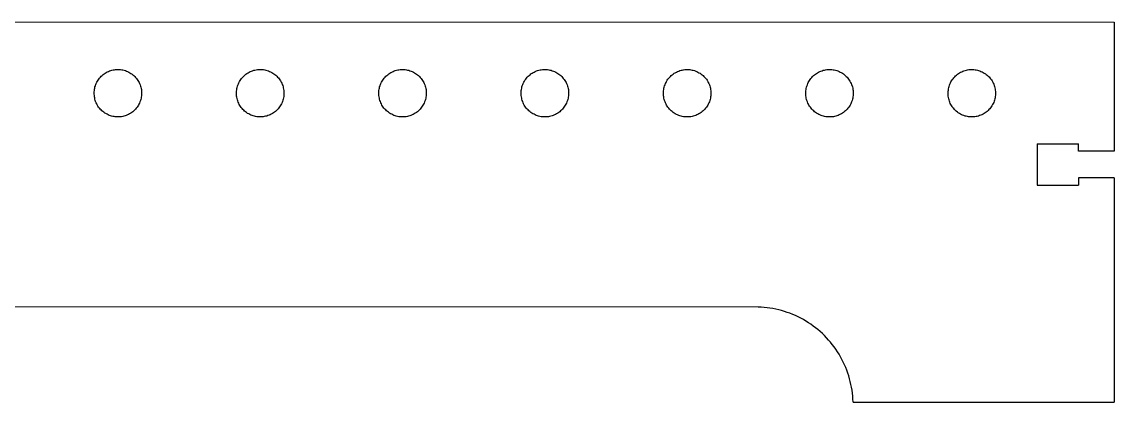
# Model space of a CAD drawing. Extents: x -100 to 100, y -46 to 46.
# Drawn here: x -87.46 to -75.94, y 1.92 to 5.92 of the extents above; entities that cross this region are included whole.
import ezdxf

# ---------------------------------------------------------------- set-up
doc = ezdxf.new("R2010")
doc.units = 0
doc.header["$MEASUREMENT"] = 0
doc.layers.get('0').update_dxf_attribs({"linetype": 'CONTINUOUS'})

msp = doc.modelspace()

# ---------------------------------------------------------------- linework, layer by layer
for p, q in [((-93.693, 5.918), (-75.942, 5.916)), ((-75.942, 5.916), (-75.943, 4.557)), ((-86.506, 5.409), (-86.493, 5.412)), ((-86.493, 5.412), (-86.48, 5.414)), ((-86.48, 5.414), (-86.467, 5.416)), ((-86.467, 5.416), (-86.454, 5.417)), ((-86.454, 5.417), (-86.441, 5.417)), ((-86.441, 5.417), (-86.428, 5.417)), ((-86.428, 5.417), (-86.415, 5.416)), ((-86.415, 5.416), (-86.402, 5.414)), ((-86.402, 5.414), (-86.389, 5.412)), ((-86.389, 5.412), (-86.376, 5.408)), ((-84.998, 5.411), (-84.987, 5.413)), ((-84.987, 5.413), (-84.986, 5.414)), ((-84.986, 5.414), (-84.973, 5.415)), ((-84.973, 5.415), (-84.961, 5.416)), ((-84.961, 5.416), (-84.96, 5.417)), ((-84.96, 5.417), (-84.946, 5.417)), ((-84.946, 5.417), (-84.933, 5.417)), ((-84.933, 5.417), (-84.92, 5.416)), ((-84.92, 5.416), (-84.907, 5.415)), ((-84.907, 5.415), (-84.894, 5.413)), ((-84.894, 5.413), (-84.882, 5.41)), ((-83.506, 5.409), (-83.493, 5.412)), ((-83.493, 5.412), (-83.48, 5.414)), ((-83.48, 5.414), (-83.467, 5.416)), ((-83.467, 5.416), (-83.454, 5.417)), ((-83.454, 5.417), (-83.441, 5.417)), ((-83.441, 5.417), (-83.428, 5.417)), ((-83.428, 5.417), (-83.415, 5.416)), ((-83.415, 5.416), (-83.402, 5.414)), ((-83.402, 5.414), (-83.389, 5.411)), ((-83.389, 5.411), (-83.377, 5.408)), ((-82.006, 5.409), (-81.993, 5.412)), ((-81.993, 5.412), (-81.981, 5.414)), ((-81.981, 5.414), (-81.968, 5.416)), ((-81.968, 5.416), (-81.954, 5.417)), ((-81.954, 5.417), (-81.941, 5.417)), ((-81.941, 5.417), (-81.928, 5.417)), ((-81.928, 5.417), (-81.915, 5.416)), ((-81.915, 5.416), (-81.902, 5.414)), ((-81.902, 5.414), (-81.889, 5.411)), ((-81.889, 5.411), (-81.877, 5.408)), ((-80.507, 5.408), (-80.495, 5.411)), ((-80.495, 5.411), (-80.484, 5.414)), ((-80.484, 5.414), (-80.482, 5.414)), ((-80.482, 5.414), (-80.469, 5.416)), ((-80.469, 5.416), (-80.456, 5.417)), ((-80.456, 5.417), (-80.443, 5.417)), ((-80.443, 5.417), (-80.43, 5.417)), ((-80.43, 5.417), (-80.416, 5.416)), ((-80.416, 5.416), (-80.403, 5.414)), ((-80.403, 5.414), (-80.391, 5.411)), ((-80.391, 5.411), (-80.378, 5.408)), ((-79.008, 5.408), (-78.996, 5.411)), ((-78.996, 5.411), (-78.983, 5.414)), ((-78.983, 5.414), (-78.97, 5.415)), ((-78.97, 5.415), (-78.957, 5.416)), ((-78.957, 5.416), (-78.944, 5.417)), ((-78.944, 5.417), (-78.931, 5.417)), ((-78.931, 5.417), (-78.918, 5.416)), ((-78.918, 5.416), (-78.905, 5.414)), ((-78.905, 5.414), (-78.892, 5.412)), ((-78.892, 5.412), (-78.879, 5.409)), ((-77.5, 5.41), (-77.487, 5.413)), ((-77.487, 5.413), (-77.474, 5.415)), ((-77.474, 5.415), (-77.461, 5.416)), ((-77.461, 5.416), (-77.448, 5.417)), ((-77.448, 5.417), (-77.435, 5.417)), ((-77.435, 5.417), (-77.422, 5.416)), ((-77.422, 5.416), (-77.409, 5.414)), ((-77.409, 5.414), (-77.396, 5.412)), ((-77.396, 5.412), (-77.383, 5.41)), ((-86.658, 5.294), (-86.651, 5.305)), ((-86.651, 5.305), (-86.644, 5.316)), ((-86.644, 5.316), (-86.636, 5.326)), ((-86.636, 5.326), (-86.627, 5.336)), ((-86.627, 5.336), (-86.618, 5.345)), ((-86.618, 5.345), (-86.609, 5.354)), ((-86.609, 5.354), (-86.599, 5.363)), ((-86.599, 5.363), (-86.588, 5.37)), ((-86.588, 5.37), (-86.577, 5.378)), ((-86.577, 5.378), (-86.566, 5.385)), ((-86.566, 5.385), (-86.555, 5.391)), ((-86.555, 5.391), (-86.543, 5.396)), ((-86.543, 5.396), (-86.531, 5.401)), ((-86.531, 5.401), (-86.518, 5.406)), ((-86.518, 5.406), (-86.506, 5.409)), ((-86.376, 5.408), (-86.364, 5.405)), ((-86.364, 5.405), (-86.352, 5.4)), ((-86.352, 5.4), (-86.34, 5.395)), ((-86.34, 5.395), (-86.328, 5.389)), ((-86.328, 5.389), (-86.316, 5.383)), ((-86.316, 5.383), (-86.305, 5.376)), ((-86.305, 5.376), (-86.294, 5.369)), ((-86.294, 5.369), (-86.284, 5.361)), ((-86.284, 5.361), (-86.274, 5.352)), ((-86.274, 5.352), (-86.265, 5.343)), ((-86.265, 5.343), (-86.256, 5.333)), ((-86.256, 5.333), (-86.247, 5.323)), ((-86.247, 5.323), (-86.239, 5.313)), ((-86.239, 5.313), (-86.232, 5.302)), ((-86.232, 5.302), (-86.225, 5.291)), ((-85.161, 5.289), (-85.154, 5.3)), ((-85.154, 5.3), (-85.147, 5.311)), ((-85.147, 5.311), (-85.139, 5.322)), ((-85.139, 5.322), (-85.131, 5.332)), ((-85.131, 5.332), (-85.122, 5.341)), ((-85.122, 5.341), (-85.113, 5.35)), ((-85.113, 5.35), (-85.103, 5.359)), ((-85.103, 5.359), (-85.093, 5.367)), ((-85.093, 5.367), (-85.082, 5.375)), ((-85.082, 5.375), (-85.071, 5.382)), ((-85.071, 5.382), (-85.06, 5.388)), ((-85.06, 5.388), (-85.048, 5.394)), ((-85.048, 5.394), (-85.036, 5.399)), ((-85.036, 5.399), (-85.024, 5.404)), ((-85.024, 5.404), (-85.011, 5.408)), ((-85.011, 5.408), (-84.998, 5.411)), ((-84.882, 5.41), (-84.869, 5.406)), ((-84.869, 5.406), (-84.857, 5.402)), ((-84.857, 5.402), (-84.844, 5.397)), ((-84.844, 5.397), (-84.833, 5.392)), ((-84.833, 5.392), (-84.821, 5.386)), ((-84.821, 5.386), (-84.81, 5.379)), ((-84.81, 5.379), (-84.799, 5.372)), ((-84.799, 5.372), (-84.788, 5.364)), ((-84.788, 5.364), (-84.778, 5.356)), ((-84.778, 5.356), (-84.769, 5.347)), ((-84.769, 5.347), (-84.759, 5.337)), ((-84.759, 5.337), (-84.751, 5.328)), ((-84.751, 5.328), (-84.743, 5.317)), ((-84.743, 5.317), (-84.735, 5.307)), ((-84.735, 5.307), (-84.728, 5.296)), ((-83.658, 5.293), (-83.652, 5.304)), ((-83.652, 5.304), (-83.644, 5.315)), ((-83.644, 5.315), (-83.636, 5.326)), ((-83.636, 5.326), (-83.627, 5.335)), ((-83.627, 5.335), (-83.618, 5.345)), ((-83.618, 5.345), (-83.609, 5.354)), ((-83.609, 5.354), (-83.599, 5.362)), ((-83.599, 5.362), (-83.588, 5.37)), ((-83.588, 5.37), (-83.578, 5.378)), ((-83.578, 5.378), (-83.566, 5.384)), ((-83.566, 5.384), (-83.555, 5.39)), ((-83.555, 5.39), (-83.543, 5.396)), ((-83.543, 5.396), (-83.531, 5.401)), ((-83.531, 5.401), (-83.519, 5.405)), ((-83.519, 5.405), (-83.506, 5.409)), ((-83.377, 5.408), (-83.364, 5.404)), ((-83.364, 5.404), (-83.352, 5.4)), ((-83.352, 5.4), (-83.34, 5.395)), ((-83.34, 5.395), (-83.328, 5.389)), ((-83.328, 5.389), (-83.316, 5.383)), ((-83.316, 5.383), (-83.305, 5.376)), ((-83.305, 5.376), (-83.295, 5.369)), ((-83.295, 5.369), (-83.284, 5.361)), ((-83.284, 5.361), (-83.274, 5.352)), ((-83.274, 5.352), (-83.265, 5.343)), ((-83.265, 5.343), (-83.256, 5.333)), ((-83.256, 5.333), (-83.247, 5.323)), ((-83.247, 5.323), (-83.24, 5.313)), ((-83.24, 5.313), (-83.232, 5.302)), ((-83.232, 5.302), (-83.225, 5.291)), ((-82.158, 5.293), (-82.152, 5.304)), ((-82.152, 5.304), (-82.144, 5.315)), ((-82.144, 5.315), (-82.136, 5.325)), ((-82.136, 5.325), (-82.128, 5.335)), ((-82.128, 5.335), (-82.119, 5.345)), ((-82.119, 5.345), (-82.109, 5.354)), ((-82.109, 5.354), (-82.099, 5.362)), ((-82.099, 5.362), (-82.089, 5.37)), ((-82.089, 5.37), (-82.078, 5.377)), ((-82.078, 5.377), (-82.067, 5.384)), ((-82.067, 5.384), (-82.055, 5.39)), ((-82.055, 5.39), (-82.043, 5.396)), ((-82.043, 5.396), (-82.031, 5.401)), ((-82.031, 5.401), (-82.019, 5.405)), ((-82.019, 5.405), (-82.006, 5.409)), ((-81.877, 5.408), (-81.864, 5.404)), ((-81.864, 5.404), (-81.852, 5.4)), ((-81.852, 5.4), (-81.84, 5.395)), ((-81.84, 5.395), (-81.828, 5.389)), ((-81.828, 5.389), (-81.817, 5.383)), ((-81.817, 5.383), (-81.805, 5.376)), ((-81.805, 5.376), (-81.795, 5.369)), ((-81.795, 5.369), (-81.784, 5.361)), ((-81.784, 5.361), (-81.774, 5.352)), ((-81.774, 5.352), (-81.765, 5.343)), ((-81.765, 5.343), (-81.756, 5.333)), ((-81.756, 5.333), (-81.748, 5.323)), ((-81.748, 5.323), (-81.74, 5.313)), ((-81.74, 5.313), (-81.732, 5.302)), ((-81.732, 5.302), (-81.725, 5.291)), ((-80.659, 5.292), (-80.652, 5.303)), ((-80.652, 5.303), (-80.645, 5.314)), ((-80.645, 5.314), (-80.637, 5.324)), ((-80.637, 5.324), (-80.628, 5.334)), ((-80.628, 5.334), (-80.619, 5.344)), ((-80.619, 5.344), (-80.61, 5.353)), ((-80.61, 5.353), (-80.6, 5.361)), ((-80.6, 5.361), (-80.59, 5.369)), ((-80.59, 5.369), (-80.579, 5.377)), ((-80.579, 5.377), (-80.568, 5.383)), ((-80.568, 5.383), (-80.556, 5.39)), ((-80.556, 5.39), (-80.544, 5.395)), ((-80.544, 5.395), (-80.532, 5.4)), ((-80.532, 5.4), (-80.52, 5.405)), ((-80.52, 5.405), (-80.507, 5.408)), ((-80.378, 5.408), (-80.365, 5.405)), ((-80.365, 5.405), (-80.353, 5.4)), ((-80.353, 5.4), (-80.341, 5.395)), ((-80.341, 5.395), (-80.329, 5.39)), ((-80.329, 5.39), (-80.318, 5.383)), ((-80.318, 5.383), (-80.306, 5.377)), ((-80.306, 5.377), (-80.296, 5.369)), ((-80.296, 5.369), (-80.285, 5.361)), ((-80.285, 5.361), (-80.275, 5.353)), ((-80.275, 5.353), (-80.266, 5.344)), ((-80.266, 5.344), (-80.257, 5.334)), ((-80.257, 5.334), (-80.248, 5.324)), ((-80.248, 5.324), (-80.24, 5.314)), ((-80.24, 5.314), (-80.233, 5.303)), ((-80.233, 5.303), (-80.226, 5.292)), ((-79.16, 5.291), (-79.153, 5.302)), ((-79.153, 5.302), (-79.145, 5.313)), ((-79.145, 5.313), (-79.138, 5.323)), ((-79.138, 5.323), (-79.129, 5.333)), ((-79.129, 5.333), (-79.12, 5.343)), ((-79.12, 5.343), (-79.111, 5.352)), ((-79.111, 5.352), (-79.101, 5.36)), ((-79.101, 5.36), (-79.09, 5.368)), ((-79.09, 5.368), (-79.08, 5.376)), ((-79.08, 5.376), (-79.069, 5.383)), ((-79.069, 5.383), (-79.057, 5.389)), ((-79.057, 5.389), (-79.045, 5.395)), ((-79.045, 5.395), (-79.033, 5.4)), ((-79.033, 5.4), (-79.021, 5.404)), ((-79.021, 5.404), (-79.008, 5.408)), ((-78.879, 5.409), (-78.866, 5.405)), ((-78.866, 5.405), (-78.854, 5.401)), ((-78.854, 5.401), (-78.842, 5.396)), ((-78.842, 5.396), (-78.83, 5.39)), ((-78.83, 5.39), (-78.819, 5.384)), ((-78.819, 5.384), (-78.807, 5.377)), ((-78.807, 5.377), (-78.796, 5.37)), ((-78.796, 5.37), (-78.786, 5.362)), ((-78.786, 5.362), (-78.776, 5.353)), ((-78.776, 5.353), (-78.767, 5.344)), ((-78.767, 5.344), (-78.758, 5.335)), ((-78.758, 5.335), (-78.749, 5.325)), ((-78.749, 5.325), (-78.741, 5.315)), ((-78.741, 5.315), (-78.734, 5.304)), ((-78.734, 5.304), (-78.727, 5.293)), ((-77.662, 5.287), (-77.655, 5.298)), ((-77.655, 5.298), (-77.648, 5.309)), ((-77.648, 5.309), (-77.64, 5.32)), ((-77.64, 5.32), (-77.632, 5.33)), ((-77.632, 5.33), (-77.623, 5.339)), ((-77.623, 5.339), (-77.614, 5.349)), ((-77.614, 5.349), (-77.604, 5.357)), ((-77.604, 5.357), (-77.594, 5.366)), ((-77.594, 5.366), (-77.584, 5.373)), ((-77.584, 5.373), (-77.573, 5.38)), ((-77.573, 5.38), (-77.561, 5.387)), ((-77.561, 5.387), (-77.549, 5.393)), ((-77.549, 5.393), (-77.537, 5.398)), ((-77.537, 5.398), (-77.525, 5.403)), ((-77.525, 5.403), (-77.513, 5.407)), ((-77.513, 5.407), (-77.5, 5.41)), ((-77.383, 5.41), (-77.371, 5.406)), ((-77.371, 5.406), (-77.358, 5.402)), ((-77.358, 5.402), (-77.346, 5.397)), ((-77.346, 5.397), (-77.334, 5.392)), ((-77.334, 5.392), (-77.323, 5.386)), ((-77.323, 5.386), (-77.311, 5.379)), ((-77.311, 5.379), (-77.3, 5.372)), ((-77.3, 5.372), (-77.29, 5.365)), ((-77.29, 5.365), (-77.28, 5.356)), ((-77.28, 5.356), (-77.27, 5.347)), ((-77.27, 5.347), (-77.261, 5.338)), ((-77.261, 5.338), (-77.252, 5.328)), ((-77.252, 5.328), (-77.244, 5.318)), ((-77.244, 5.318), (-77.236, 5.308)), ((-77.236, 5.308), (-77.229, 5.297)), ((-77.229, 5.297), (-77.222, 5.285)), ((-86.693, 5.169), (-86.692, 5.182)), ((-86.692, 5.182), (-86.691, 5.195)), ((-86.691, 5.195), (-86.689, 5.208)), ((-86.689, 5.208), (-86.687, 5.221)), ((-86.687, 5.221), (-86.684, 5.234)), ((-86.684, 5.234), (-86.68, 5.246)), ((-86.68, 5.246), (-86.675, 5.258)), ((-86.675, 5.258), (-86.67, 5.27)), ((-86.67, 5.27), (-86.665, 5.282)), ((-86.665, 5.282), (-86.658, 5.294)), ((-86.225, 5.291), (-86.219, 5.279)), ((-86.219, 5.279), (-86.214, 5.268)), ((-86.214, 5.268), (-86.209, 5.255)), ((-86.209, 5.255), (-86.204, 5.243)), ((-86.204, 5.243), (-86.201, 5.231)), ((-86.201, 5.231), (-86.198, 5.218)), ((-86.198, 5.218), (-86.195, 5.205)), ((-86.195, 5.205), (-86.194, 5.192)), ((-86.194, 5.192), (-86.193, 5.179)), ((-85.192, 5.189), (-85.19, 5.202)), ((-85.192, 5.176), (-85.192, 5.189)), ((-85.19, 5.202), (-85.188, 5.215)), ((-85.188, 5.215), (-85.185, 5.228)), ((-85.185, 5.228), (-85.182, 5.241)), ((-85.182, 5.241), (-85.177, 5.253)), ((-85.177, 5.253), (-85.173, 5.265)), ((-85.173, 5.265), (-85.167, 5.277)), ((-85.167, 5.277), (-85.161, 5.289)), ((-84.728, 5.296), (-84.722, 5.284)), ((-84.722, 5.284), (-84.716, 5.272)), ((-84.716, 5.272), (-84.711, 5.26)), ((-84.711, 5.26), (-84.706, 5.248)), ((-84.706, 5.248), (-84.702, 5.236)), ((-84.702, 5.236), (-84.699, 5.223)), ((-84.699, 5.223), (-84.696, 5.21)), ((-84.696, 5.21), (-84.694, 5.197)), ((-84.694, 5.197), (-84.693, 5.184)), ((-84.693, 5.184), (-84.693, 5.171)), ((-83.693, 5.168), (-83.692, 5.182)), ((-83.692, 5.182), (-83.691, 5.195)), ((-83.691, 5.195), (-83.689, 5.208)), ((-83.689, 5.208), (-83.687, 5.22)), ((-83.687, 5.22), (-83.684, 5.233)), ((-83.684, 5.233), (-83.68, 5.246)), ((-83.68, 5.246), (-83.676, 5.258)), ((-83.676, 5.258), (-83.67, 5.27)), ((-83.67, 5.27), (-83.665, 5.282)), ((-83.665, 5.282), (-83.658, 5.293)), ((-83.225, 5.291), (-83.219, 5.279)), ((-83.219, 5.279), (-83.214, 5.268)), ((-83.214, 5.268), (-83.209, 5.255)), ((-83.209, 5.255), (-83.204, 5.243)), ((-83.204, 5.243), (-83.201, 5.231)), ((-83.201, 5.231), (-83.198, 5.218)), ((-83.198, 5.218), (-83.195, 5.205)), ((-83.195, 5.205), (-83.194, 5.192)), ((-83.194, 5.192), (-83.193, 5.179)), ((-82.193, 5.168), (-82.192, 5.181)), ((-82.192, 5.181), (-82.191, 5.194)), ((-82.191, 5.194), (-82.189, 5.207)), ((-82.189, 5.207), (-82.187, 5.22)), ((-82.187, 5.22), (-82.184, 5.233)), ((-82.184, 5.233), (-82.18, 5.245)), ((-82.18, 5.245), (-82.176, 5.258)), ((-82.176, 5.258), (-82.17, 5.27)), ((-82.17, 5.27), (-82.165, 5.282)), ((-82.165, 5.282), (-82.158, 5.293)), ((-81.725, 5.291), (-81.719, 5.279)), ((-81.719, 5.279), (-81.714, 5.268)), ((-81.714, 5.268), (-81.709, 5.255)), ((-81.709, 5.255), (-81.704, 5.243)), ((-81.704, 5.243), (-81.701, 5.231)), ((-81.701, 5.231), (-81.698, 5.218)), ((-81.698, 5.218), (-81.695, 5.205)), ((-81.695, 5.205), (-81.694, 5.192)), ((-81.694, 5.192), (-81.693, 5.179)), ((-80.692, 5.18), (-80.691, 5.193)), ((-80.691, 5.193), (-80.69, 5.206)), ((-80.69, 5.206), (-80.687, 5.219)), ((-80.687, 5.219), (-80.684, 5.232)), ((-80.684, 5.232), (-80.68, 5.244)), ((-80.68, 5.244), (-80.676, 5.257)), ((-80.676, 5.257), (-80.671, 5.269)), ((-80.671, 5.269), (-80.665, 5.28)), ((-80.665, 5.28), (-80.659, 5.292)), ((-80.226, 5.292), (-80.22, 5.28)), ((-80.22, 5.28), (-80.214, 5.269)), ((-80.214, 5.269), (-80.209, 5.257)), ((-80.209, 5.257), (-80.205, 5.244)), ((-80.205, 5.244), (-80.201, 5.232)), ((-80.201, 5.232), (-80.198, 5.219)), ((-80.198, 5.219), (-80.196, 5.206)), ((-80.196, 5.206), (-80.194, 5.193)), ((-80.194, 5.193), (-80.193, 5.18)), ((-79.192, 5.179), (-79.191, 5.192)), ((-79.191, 5.192), (-79.19, 5.205)), ((-79.19, 5.205), (-79.187, 5.218)), ((-79.187, 5.218), (-79.184, 5.231)), ((-79.184, 5.231), (-79.181, 5.243)), ((-79.181, 5.243), (-79.176, 5.255)), ((-79.176, 5.255), (-79.171, 5.268)), ((-79.171, 5.268), (-79.166, 5.279)), ((-79.166, 5.279), (-79.16, 5.291)), ((-78.727, 5.293), (-78.72, 5.281)), ((-78.72, 5.281), (-78.715, 5.269)), ((-78.715, 5.269), (-78.71, 5.257)), ((-78.71, 5.257), (-78.705, 5.245)), ((-78.705, 5.245), (-78.701, 5.233)), ((-78.701, 5.233), (-78.698, 5.22)), ((-78.698, 5.22), (-78.696, 5.207)), ((-78.696, 5.207), (-78.694, 5.194)), ((-78.694, 5.194), (-78.693, 5.181)), ((-78.693, 5.181), (-78.693, 5.168)), ((-77.692, 5.187), (-77.69, 5.2)), ((-77.692, 5.174), (-77.692, 5.187)), ((-77.69, 5.2), (-77.688, 5.213)), ((-77.688, 5.213), (-77.685, 5.226)), ((-77.685, 5.226), (-77.682, 5.239)), ((-77.682, 5.239), (-77.678, 5.251)), ((-77.678, 5.251), (-77.673, 5.263)), ((-77.673, 5.263), (-77.668, 5.275)), ((-77.668, 5.275), (-77.662, 5.287)), ((-77.222, 5.285), (-77.217, 5.274)), ((-77.217, 5.274), (-77.211, 5.262)), ((-77.211, 5.262), (-77.207, 5.249)), ((-77.207, 5.249), (-77.203, 5.237)), ((-77.203, 5.237), (-77.199, 5.224)), ((-77.199, 5.224), (-77.197, 5.211)), ((-77.197, 5.211), (-77.195, 5.199)), ((-77.195, 5.199), (-77.193, 5.186)), ((-77.193, 5.186), (-77.193, 5.172)), ((-86.692, 5.156), (-86.693, 5.169)), ((-86.691, 5.143), (-86.692, 5.156)), ((-86.69, 5.13), (-86.691, 5.143)), ((-86.687, 5.117), (-86.69, 5.13)), ((-86.684, 5.104), (-86.687, 5.117)), ((-86.681, 5.092), (-86.684, 5.104)), ((-86.677, 5.079), (-86.681, 5.092)), ((-86.672, 5.067), (-86.677, 5.079)), ((-86.666, 5.055), (-86.672, 5.067)), ((-86.21, 5.076), (-86.215, 5.064)), ((-86.205, 5.089), (-86.21, 5.076)), ((-86.202, 5.101), (-86.205, 5.089)), ((-86.198, 5.114), (-86.202, 5.101)), ((-86.196, 5.127), (-86.198, 5.114)), ((-86.194, 5.14), (-86.196, 5.127)), ((-86.193, 5.153), (-86.194, 5.14)), ((-86.193, 5.179), (-86.193, 5.166)), ((-86.193, 5.166), (-86.193, 5.153)), ((-85.193, 5.163), (-85.192, 5.176)), ((-85.192, 5.15), (-85.193, 5.163)), ((-85.191, 5.137), (-85.192, 5.15)), ((-85.189, 5.124), (-85.191, 5.137)), ((-85.186, 5.111), (-85.189, 5.124)), ((-85.183, 5.099), (-85.186, 5.111)), ((-85.179, 5.086), (-85.183, 5.099)), ((-85.175, 5.074), (-85.179, 5.086)), ((-85.169, 5.062), (-85.175, 5.074)), ((-84.713, 5.069), (-84.718, 5.057)), ((-84.708, 5.081), (-84.713, 5.069)), ((-84.704, 5.094), (-84.708, 5.081)), ((-84.7, 5.106), (-84.704, 5.094)), ((-84.697, 5.119), (-84.7, 5.106)), ((-84.695, 5.132), (-84.697, 5.119)), ((-84.694, 5.145), (-84.695, 5.132)), ((-84.693, 5.158), (-84.694, 5.145)), ((-84.693, 5.171), (-84.693, 5.158)), ((-83.692, 5.155), (-83.693, 5.168)), ((-83.691, 5.142), (-83.692, 5.155)), ((-83.69, 5.129), (-83.691, 5.142)), ((-83.687, 5.116), (-83.69, 5.129)), ((-83.684, 5.104), (-83.687, 5.116)), ((-83.681, 5.091), (-83.684, 5.104)), ((-83.676, 5.079), (-83.681, 5.091)), ((-83.672, 5.067), (-83.676, 5.079)), ((-83.666, 5.055), (-83.672, 5.067)), ((-83.21, 5.076), (-83.215, 5.064)), ((-83.205, 5.089), (-83.21, 5.076)), ((-83.201, 5.101), (-83.205, 5.089)), ((-83.198, 5.114), (-83.201, 5.101)), ((-83.196, 5.127), (-83.198, 5.114)), ((-83.194, 5.14), (-83.196, 5.127)), ((-83.193, 5.153), (-83.194, 5.14)), ((-83.193, 5.179), (-83.193, 5.166)), ((-83.193, 5.166), (-83.193, 5.153)), ((-82.192, 5.155), (-82.193, 5.168)), ((-82.191, 5.142), (-82.192, 5.155)), ((-82.19, 5.129), (-82.191, 5.142)), ((-82.187, 5.116), (-82.19, 5.129)), ((-82.184, 5.103), (-82.187, 5.116)), ((-82.181, 5.091), (-82.184, 5.103)), ((-82.176, 5.079), (-82.181, 5.091)), ((-82.171, 5.066), (-82.176, 5.079)), ((-82.166, 5.055), (-82.171, 5.066)), ((-81.71, 5.076), (-81.715, 5.064)), ((-81.705, 5.089), (-81.71, 5.076)), ((-81.701, 5.101), (-81.705, 5.089)), ((-81.698, 5.114), (-81.701, 5.101)), ((-81.696, 5.127), (-81.698, 5.114)), ((-81.694, 5.14), (-81.696, 5.127)), ((-81.693, 5.153), (-81.694, 5.14)), ((-81.693, 5.179), (-81.693, 5.166)), ((-81.693, 5.166), (-81.693, 5.153)), ((-80.693, 5.167), (-80.692, 5.18)), ((-80.692, 5.154), (-80.693, 5.167)), ((-80.691, 5.141), (-80.692, 5.154)), ((-80.69, 5.128), (-80.691, 5.141)), ((-80.687, 5.115), (-80.69, 5.128)), ((-80.684, 5.102), (-80.687, 5.115)), ((-80.68, 5.09), (-80.684, 5.102)), ((-80.676, 5.077), (-80.68, 5.09)), ((-80.671, 5.065), (-80.676, 5.077)), ((-80.209, 5.077), (-80.214, 5.065)), ((-80.205, 5.09), (-80.209, 5.077)), ((-80.201, 5.102), (-80.205, 5.09)), ((-80.198, 5.115), (-80.201, 5.102)), ((-80.196, 5.128), (-80.198, 5.115)), ((-80.194, 5.141), (-80.196, 5.128)), ((-80.193, 5.154), (-80.194, 5.141)), ((-80.193, 5.18), (-80.193, 5.167)), ((-80.193, 5.167), (-80.193, 5.154)), ((-79.193, 5.166), (-79.192, 5.179)), ((-79.192, 5.153), (-79.193, 5.166)), ((-79.191, 5.14), (-79.192, 5.153)), ((-79.189, 5.127), (-79.191, 5.14)), ((-79.187, 5.114), (-79.189, 5.127)), ((-79.184, 5.101), (-79.187, 5.114)), ((-79.18, 5.089), (-79.184, 5.101)), ((-79.176, 5.076), (-79.18, 5.089)), ((-79.171, 5.064), (-79.176, 5.076)), ((-78.714, 5.066), (-78.719, 5.054)), ((-78.709, 5.078), (-78.714, 5.066)), ((-78.705, 5.091), (-78.709, 5.078)), ((-78.701, 5.103), (-78.705, 5.091)), ((-78.698, 5.116), (-78.701, 5.103)), ((-78.696, 5.129), (-78.698, 5.116)), ((-78.694, 5.142), (-78.696, 5.129)), ((-78.693, 5.155), (-78.694, 5.142)), ((-78.693, 5.168), (-78.693, 5.155)), ((-77.693, 5.161), (-77.692, 5.174)), ((-77.692, 5.148), (-77.693, 5.161)), ((-77.691, 5.135), (-77.692, 5.148)), ((-77.689, 5.122), (-77.691, 5.135)), ((-77.686, 5.109), (-77.689, 5.122)), ((-77.683, 5.097), (-77.686, 5.109)), ((-77.679, 5.084), (-77.683, 5.097)), ((-77.674, 5.072), (-77.679, 5.084)), ((-77.669, 5.06), (-77.674, 5.072)), ((-77.212, 5.07), (-77.217, 5.058)), ((-77.207, 5.082), (-77.212, 5.07)), ((-77.203, 5.095), (-77.207, 5.082)), ((-77.2, 5.108), (-77.203, 5.095)), ((-77.197, 5.12), (-77.2, 5.108)), ((-77.195, 5.133), (-77.197, 5.12)), ((-77.193, 5.146), (-77.195, 5.133)), ((-77.193, 5.172), (-77.193, 5.159)), ((-77.193, 5.159), (-77.193, 5.146)), ((-86.66, 5.044), (-86.666, 5.055)), ((-86.653, 5.032), (-86.66, 5.044)), ((-86.646, 5.022), (-86.653, 5.032)), ((-86.638, 5.011), (-86.646, 5.022)), ((-86.629, 5.001), (-86.638, 5.011)), ((-86.62, 4.992), (-86.629, 5.001)), ((-86.611, 4.983), (-86.62, 4.992)), ((-86.601, 4.974), (-86.611, 4.983)), ((-86.591, 4.966), (-86.601, 4.974)), ((-86.58, 4.958), (-86.591, 4.966)), ((-86.569, 4.952), (-86.58, 4.958)), ((-86.557, 4.945), (-86.569, 4.952)), ((-86.308, 4.957), (-86.319, 4.95)), ((-86.297, 4.964), (-86.308, 4.957)), ((-86.286, 4.972), (-86.297, 4.964)), ((-86.276, 4.981), (-86.286, 4.972)), ((-86.267, 4.989), (-86.276, 4.981)), ((-86.258, 4.999), (-86.267, 4.989)), ((-86.249, 5.009), (-86.258, 4.999)), ((-86.241, 5.019), (-86.249, 5.009)), ((-86.234, 5.03), (-86.241, 5.019)), ((-86.227, 5.041), (-86.234, 5.03)), ((-86.221, 5.052), (-86.227, 5.041)), ((-86.215, 5.064), (-86.221, 5.052)), ((-85.164, 5.05), (-85.169, 5.062)), ((-85.157, 5.039), (-85.164, 5.05)), ((-85.15, 5.028), (-85.157, 5.039)), ((-85.143, 5.017), (-85.15, 5.028)), ((-85.134, 5.007), (-85.143, 5.017)), ((-85.126, 4.997), (-85.134, 5.007)), ((-85.117, 4.988), (-85.126, 4.997)), ((-85.107, 4.979), (-85.117, 4.988)), ((-85.097, 4.971), (-85.107, 4.979)), ((-85.086, 4.963), (-85.097, 4.971)), ((-85.075, 4.955), (-85.086, 4.963)), ((-85.064, 4.949), (-85.075, 4.955)), ((-84.814, 4.953), (-84.826, 4.946)), ((-84.803, 4.96), (-84.814, 4.953)), ((-84.793, 4.967), (-84.803, 4.96)), ((-84.782, 4.975), (-84.793, 4.967)), ((-84.772, 4.984), (-84.782, 4.975)), ((-84.763, 4.993), (-84.772, 4.984)), ((-84.754, 5.003), (-84.763, 4.993)), ((-84.746, 5.013), (-84.754, 5.003)), ((-84.738, 5.023), (-84.746, 5.013)), ((-84.731, 5.034), (-84.738, 5.023)), ((-84.724, 5.046), (-84.731, 5.034)), ((-84.718, 5.057), (-84.724, 5.046)), ((-83.66, 5.043), (-83.666, 5.055)), ((-83.653, 5.032), (-83.66, 5.043)), ((-83.646, 5.021), (-83.653, 5.032)), ((-83.638, 5.011), (-83.646, 5.021)), ((-83.629, 5.001), (-83.638, 5.011)), ((-83.62, 4.991), (-83.629, 5.001)), ((-83.611, 4.982), (-83.62, 4.991)), ((-83.601, 4.974), (-83.611, 4.982)), ((-83.591, 4.966), (-83.601, 4.974)), ((-83.58, 4.958), (-83.591, 4.966)), ((-83.569, 4.951), (-83.58, 4.958)), ((-83.557, 4.945), (-83.569, 4.951)), ((-83.308, 4.957), (-83.319, 4.95)), ((-83.297, 4.964), (-83.308, 4.957)), ((-83.286, 4.972), (-83.297, 4.964)), ((-83.276, 4.98), (-83.286, 4.972)), ((-83.267, 4.989), (-83.276, 4.98)), ((-83.258, 4.999), (-83.267, 4.989)), ((-83.249, 5.009), (-83.258, 4.999)), ((-83.241, 5.019), (-83.249, 5.009)), ((-83.234, 5.03), (-83.241, 5.019)), ((-83.227, 5.041), (-83.234, 5.03)), ((-83.22, 5.052), (-83.227, 5.041)), ((-83.215, 5.064), (-83.22, 5.052)), ((-82.16, 5.043), (-82.166, 5.055)), ((-82.153, 5.032), (-82.16, 5.043)), ((-82.146, 5.021), (-82.153, 5.032)), ((-82.138, 5.011), (-82.146, 5.021)), ((-82.129, 5.001), (-82.138, 5.011)), ((-82.12, 4.991), (-82.129, 5.001)), ((-82.111, 4.982), (-82.12, 4.991)), ((-82.101, 4.973), (-82.111, 4.982)), ((-82.091, 4.965), (-82.101, 4.973)), ((-82.08, 4.958), (-82.091, 4.965)), ((-82.069, 4.951), (-82.08, 4.958)), ((-82.057, 4.945), (-82.069, 4.951)), ((-81.807, 4.957), (-81.819, 4.95)), ((-81.797, 4.964), (-81.807, 4.957)), ((-81.786, 4.972), (-81.797, 4.964)), ((-81.776, 4.98), (-81.786, 4.972)), ((-81.767, 4.989), (-81.776, 4.98)), ((-81.758, 4.999), (-81.767, 4.989)), ((-81.749, 5.009), (-81.758, 4.999)), ((-81.741, 5.019), (-81.749, 5.009)), ((-81.734, 5.03), (-81.741, 5.019)), ((-81.727, 5.041), (-81.734, 5.03)), ((-81.72, 5.052), (-81.727, 5.041)), ((-81.715, 5.064), (-81.72, 5.052)), ((-80.665, 5.053), (-80.671, 5.065)), ((-80.659, 5.042), (-80.665, 5.053)), ((-80.652, 5.031), (-80.659, 5.042)), ((-80.645, 5.02), (-80.652, 5.031)), ((-80.637, 5.01), (-80.645, 5.02)), ((-80.628, 5), (-80.637, 5.01)), ((-80.619, 4.99), (-80.628, 5)), ((-80.61, 4.981), (-80.619, 4.99)), ((-80.6, 4.973), (-80.61, 4.981)), ((-80.59, 4.965), (-80.6, 4.973)), ((-80.579, 4.957), (-80.59, 4.965)), ((-80.568, 4.95), (-80.579, 4.957)), ((-80.306, 4.957), (-80.318, 4.95)), ((-80.296, 4.965), (-80.306, 4.957)), ((-80.285, 4.973), (-80.296, 4.965)), ((-80.275, 4.981), (-80.285, 4.973)), ((-80.266, 4.99), (-80.275, 4.981)), ((-80.257, 5), (-80.266, 4.99)), ((-80.248, 5.01), (-80.257, 5)), ((-80.24, 5.02), (-80.248, 5.01)), ((-80.233, 5.031), (-80.24, 5.02)), ((-80.226, 5.042), (-80.233, 5.031)), ((-80.22, 5.053), (-80.226, 5.042)), ((-80.214, 5.065), (-80.22, 5.053)), ((-79.165, 5.052), (-79.171, 5.064)), ((-79.159, 5.041), (-79.165, 5.052)), ((-79.152, 5.03), (-79.159, 5.041)), ((-79.144, 5.019), (-79.152, 5.03)), ((-79.136, 5.009), (-79.144, 5.019)), ((-79.128, 4.999), (-79.136, 5.009)), ((-79.119, 4.989), (-79.128, 4.999)), ((-79.109, 4.98), (-79.119, 4.989)), ((-79.099, 4.972), (-79.109, 4.98)), ((-79.089, 4.964), (-79.099, 4.972)), ((-79.078, 4.957), (-79.089, 4.964)), ((-79.067, 4.95), (-79.078, 4.957)), ((-78.817, 4.951), (-78.828, 4.945)), ((-78.806, 4.958), (-78.817, 4.951)), ((-78.795, 4.965), (-78.806, 4.958)), ((-78.784, 4.973), (-78.795, 4.965)), ((-78.775, 4.982), (-78.784, 4.973)), ((-78.765, 4.991), (-78.775, 4.982)), ((-78.756, 5), (-78.765, 4.991)), ((-78.748, 5.01), (-78.756, 5)), ((-78.74, 5.021), (-78.748, 5.01)), ((-78.732, 5.032), (-78.74, 5.021)), ((-78.726, 5.043), (-78.732, 5.032)), ((-78.719, 5.054), (-78.726, 5.043)), ((-77.663, 5.048), (-77.669, 5.06)), ((-77.656, 5.037), (-77.663, 5.048)), ((-77.649, 5.026), (-77.656, 5.037)), ((-77.641, 5.015), (-77.649, 5.026)), ((-77.633, 5.005), (-77.641, 5.015)), ((-77.625, 4.995), (-77.633, 5.005)), ((-77.615, 4.986), (-77.625, 4.995)), ((-77.606, 4.977), (-77.615, 4.986)), ((-77.595, 4.969), (-77.606, 4.977)), ((-77.585, 4.961), (-77.595, 4.969)), ((-77.574, 4.954), (-77.585, 4.961)), ((-77.563, 4.947), (-77.574, 4.954)), ((-77.313, 4.953), (-77.324, 4.947)), ((-77.302, 4.96), (-77.313, 4.953)), ((-77.291, 4.968), (-77.302, 4.96)), ((-77.281, 4.976), (-77.291, 4.968)), ((-77.271, 4.985), (-77.281, 4.976)), ((-77.262, 4.994), (-77.271, 4.985)), ((-77.253, 5.004), (-77.262, 4.994)), ((-77.245, 5.014), (-77.253, 5.004)), ((-77.237, 5.024), (-77.245, 5.014)), ((-77.23, 5.035), (-77.237, 5.024)), ((-77.223, 5.047), (-77.23, 5.035)), ((-77.217, 5.058), (-77.223, 5.047)), ((-86.546, 4.94), (-86.557, 4.945)), ((-86.534, 4.934), (-86.546, 4.94)), ((-86.521, 4.93), (-86.534, 4.934)), ((-86.509, 4.926), (-86.521, 4.93)), ((-86.496, 4.923), (-86.509, 4.926)), ((-86.483, 4.921), (-86.496, 4.923)), ((-86.47, 4.919), (-86.483, 4.921)), ((-86.457, 4.918), (-86.47, 4.919)), ((-86.444, 4.917), (-86.457, 4.918)), ((-86.431, 4.918), (-86.444, 4.917)), ((-86.418, 4.919), (-86.431, 4.918)), ((-86.405, 4.92), (-86.418, 4.919)), ((-86.392, 4.922), (-86.405, 4.92)), ((-86.379, 4.925), (-86.392, 4.922)), ((-86.367, 4.929), (-86.379, 4.925)), ((-86.354, 4.933), (-86.367, 4.929)), ((-86.342, 4.938), (-86.354, 4.933)), ((-86.33, 4.944), (-86.342, 4.938)), ((-86.319, 4.95), (-86.33, 4.944)), ((-85.053, 4.943), (-85.064, 4.949)), ((-85.041, 4.937), (-85.053, 4.943)), ((-85.029, 4.932), (-85.041, 4.937)), ((-85.016, 4.928), (-85.029, 4.932)), ((-85.004, 4.925), (-85.016, 4.928)), ((-84.991, 4.922), (-85.004, 4.925)), ((-84.978, 4.92), (-84.991, 4.922)), ((-84.965, 4.918), (-84.978, 4.92)), ((-84.952, 4.917), (-84.965, 4.918)), ((-84.939, 4.917), (-84.952, 4.917)), ((-84.926, 4.918), (-84.939, 4.917)), ((-84.913, 4.919), (-84.926, 4.918)), ((-84.9, 4.921), (-84.913, 4.919)), ((-84.887, 4.924), (-84.9, 4.921)), ((-84.874, 4.927), (-84.887, 4.924)), ((-84.862, 4.931), (-84.874, 4.927)), ((-84.849, 4.935), (-84.862, 4.931)), ((-84.837, 4.94), (-84.849, 4.935)), ((-84.826, 4.946), (-84.837, 4.94)), ((-83.546, 4.939), (-83.557, 4.945)), ((-83.533, 4.934), (-83.546, 4.939)), ((-83.521, 4.93), (-83.533, 4.934)), ((-83.509, 4.926), (-83.521, 4.93)), ((-83.496, 4.923), (-83.509, 4.926)), ((-83.483, 4.92), (-83.496, 4.923)), ((-83.47, 4.919), (-83.483, 4.92)), ((-83.457, 4.918), (-83.47, 4.919)), ((-83.444, 4.917), (-83.457, 4.918)), ((-83.431, 4.917), (-83.444, 4.917)), ((-83.418, 4.918), (-83.431, 4.917)), ((-83.405, 4.92), (-83.418, 4.918)), ((-83.392, 4.922), (-83.405, 4.92)), ((-83.379, 4.925), (-83.392, 4.922)), ((-83.367, 4.929), (-83.379, 4.925)), ((-83.354, 4.933), (-83.367, 4.929)), ((-83.342, 4.938), (-83.354, 4.933)), ((-83.33, 4.944), (-83.342, 4.938)), ((-83.319, 4.95), (-83.33, 4.944)), ((-82.045, 4.939), (-82.057, 4.945)), ((-82.033, 4.934), (-82.045, 4.939)), ((-82.021, 4.93), (-82.033, 4.934)), ((-82.008, 4.926), (-82.021, 4.93)), ((-81.996, 4.923), (-82.008, 4.926)), ((-81.983, 4.92), (-81.996, 4.923)), ((-81.97, 4.919), (-81.983, 4.92)), ((-81.957, 4.917), (-81.97, 4.919)), ((-81.944, 4.917), (-81.957, 4.917)), ((-81.931, 4.917), (-81.944, 4.917)), ((-81.918, 4.918), (-81.931, 4.917)), ((-81.905, 4.92), (-81.918, 4.918)), ((-81.892, 4.922), (-81.905, 4.92)), ((-81.879, 4.925), (-81.892, 4.922)), ((-81.866, 4.929), (-81.879, 4.925)), ((-81.854, 4.933), (-81.866, 4.929)), ((-81.842, 4.938), (-81.854, 4.933)), ((-81.83, 4.944), (-81.842, 4.938)), ((-81.819, 4.95), (-81.83, 4.944)), ((-80.556, 4.944), (-80.568, 4.95)), ((-80.544, 4.939), (-80.556, 4.944)), ((-80.532, 4.934), (-80.544, 4.939)), ((-80.52, 4.929), (-80.532, 4.934)), ((-80.507, 4.925), (-80.52, 4.929)), ((-80.495, 4.922), (-80.507, 4.925)), ((-80.482, 4.92), (-80.495, 4.922)), ((-80.469, 4.918), (-80.482, 4.92)), ((-80.456, 4.917), (-80.469, 4.918)), ((-80.443, 4.917), (-80.456, 4.917)), ((-80.43, 4.917), (-80.443, 4.917)), ((-80.416, 4.918), (-80.43, 4.917)), ((-80.403, 4.92), (-80.416, 4.918)), ((-80.391, 4.922), (-80.403, 4.92)), ((-80.378, 4.925), (-80.391, 4.922)), ((-80.365, 4.929), (-80.378, 4.925)), ((-80.353, 4.934), (-80.365, 4.929)), ((-80.341, 4.939), (-80.353, 4.934)), ((-80.329, 4.944), (-80.341, 4.939)), ((-80.318, 4.95), (-80.329, 4.944)), ((-79.055, 4.944), (-79.067, 4.95)), ((-79.043, 4.938), (-79.055, 4.944)), ((-79.031, 4.933), (-79.043, 4.938)), ((-79.019, 4.929), (-79.031, 4.933)), ((-79.006, 4.925), (-79.019, 4.929)), ((-78.994, 4.922), (-79.006, 4.925)), ((-78.981, 4.92), (-78.994, 4.922)), ((-78.968, 4.918), (-78.981, 4.92)), ((-78.955, 4.917), (-78.968, 4.918)), ((-78.942, 4.917), (-78.955, 4.917)), ((-78.928, 4.917), (-78.942, 4.917)), ((-78.915, 4.918), (-78.928, 4.917)), ((-78.902, 4.92), (-78.915, 4.918)), ((-78.89, 4.923), (-78.902, 4.92)), ((-78.877, 4.926), (-78.89, 4.923)), ((-78.864, 4.929), (-78.877, 4.926)), ((-78.852, 4.934), (-78.864, 4.929)), ((-78.84, 4.939), (-78.852, 4.934)), ((-78.828, 4.945), (-78.84, 4.939)), ((-77.551, 4.941), (-77.563, 4.947)), ((-77.539, 4.936), (-77.551, 4.941)), ((-77.527, 4.931), (-77.539, 4.936)), ((-77.514, 4.927), (-77.527, 4.931)), ((-77.502, 4.924), (-77.514, 4.927)), ((-77.489, 4.921), (-77.502, 4.924)), ((-77.476, 4.919), (-77.489, 4.921)), ((-77.463, 4.918), (-77.476, 4.919)), ((-77.45, 4.917), (-77.463, 4.918)), ((-77.437, 4.917), (-77.45, 4.917)), ((-77.424, 4.917), (-77.437, 4.917)), ((-77.411, 4.919), (-77.424, 4.917)), ((-77.398, 4.921), (-77.411, 4.919)), ((-77.385, 4.923), (-77.398, 4.921)), ((-77.372, 4.927), (-77.385, 4.923)), ((-77.36, 4.931), (-77.372, 4.927)), ((-77.348, 4.935), (-77.36, 4.931)), ((-77.336, 4.941), (-77.348, 4.935)), ((-77.324, 4.947), (-77.336, 4.941)), ((-76.755, 4.635), (-76.755, 4.198)), ((-76.755, 4.635), (-76.318, 4.635)), ((-76.318, 4.557), (-76.318, 4.635)), ((-75.943, 4.557), (-76.318, 4.557)), ((-75.943, 4.276), (-76.318, 4.276)), ((-76.318, 4.276), (-76.318, 4.198)), ((-75.943, 4.276), (-75.943, 1.916)), ((-76.755, 4.198), (-76.318, 4.198)), ((-79.694, 2.917), (-94.693, 2.918)), ((-79.663, 2.915), (-79.694, 2.917)), ((-79.632, 2.913), (-79.663, 2.915)), ((-79.601, 2.91), (-79.632, 2.913)), ((-79.57, 2.906), (-79.601, 2.91)), ((-79.539, 2.901), (-79.57, 2.906)), ((-79.509, 2.895), (-79.539, 2.901)), ((-79.478, 2.888), (-79.509, 2.895)), ((-79.448, 2.88), (-79.478, 2.888)), ((-79.418, 2.871), (-79.448, 2.88)), ((-79.389, 2.861), (-79.418, 2.871)), ((-79.359, 2.851), (-79.389, 2.861)), ((-79.33, 2.839), (-79.359, 2.851)), ((-79.302, 2.827), (-79.33, 2.839)), ((-79.273, 2.814), (-79.302, 2.827)), ((-79.245, 2.8), (-79.273, 2.814)), ((-79.218, 2.785), (-79.245, 2.8)), ((-79.191, 2.769), (-79.218, 2.785)), ((-79.165, 2.752), (-79.191, 2.769)), ((-79.139, 2.735), (-79.165, 2.752)), ((-79.113, 2.717), (-79.139, 2.735)), ((-79.089, 2.698), (-79.113, 2.717)), ((-79.064, 2.679), (-79.089, 2.698)), ((-79.041, 2.658), (-79.064, 2.679)), ((-79.018, 2.637), (-79.041, 2.658)), ((-78.995, 2.616), (-79.018, 2.637)), ((-78.974, 2.593), (-78.995, 2.616)), ((-78.953, 2.57), (-78.974, 2.593)), ((-78.932, 2.546), (-78.953, 2.57)), ((-78.913, 2.522), (-78.932, 2.546)), ((-78.894, 2.497), (-78.913, 2.522)), ((-78.876, 2.472), (-78.894, 2.497)), ((-78.858, 2.446), (-78.876, 2.472)), ((-78.842, 2.42), (-78.858, 2.446)), ((-78.826, 2.393), (-78.842, 2.42)), ((-78.811, 2.365), (-78.826, 2.393)), ((-78.797, 2.337), (-78.811, 2.365)), ((-78.784, 2.309), (-78.797, 2.337)), ((-78.772, 2.281), (-78.784, 2.309)), ((-78.76, 2.252), (-78.772, 2.281)), ((-78.75, 2.222), (-78.76, 2.252)), ((-78.74, 2.193), (-78.75, 2.222)), ((-78.731, 2.163), (-78.74, 2.193)), ((-78.723, 2.133), (-78.731, 2.163)), ((-78.716, 2.102), (-78.723, 2.133)), ((-78.71, 2.072), (-78.716, 2.102)), ((-78.705, 2.041), (-78.71, 2.072)), ((-78.701, 2.01), (-78.705, 2.041)), ((-78.698, 1.979), (-78.701, 2.01)), ((-78.696, 1.948), (-78.698, 1.979)), ((-78.694, 1.918), (-78.696, 1.948)), ((-78.694, 1.917), (-78.694, 1.918)), ((-78.694, 1.917), (-75.943, 1.916))]:
    msp.add_line(p, q)

doc.saveas('drawing.dxf')
